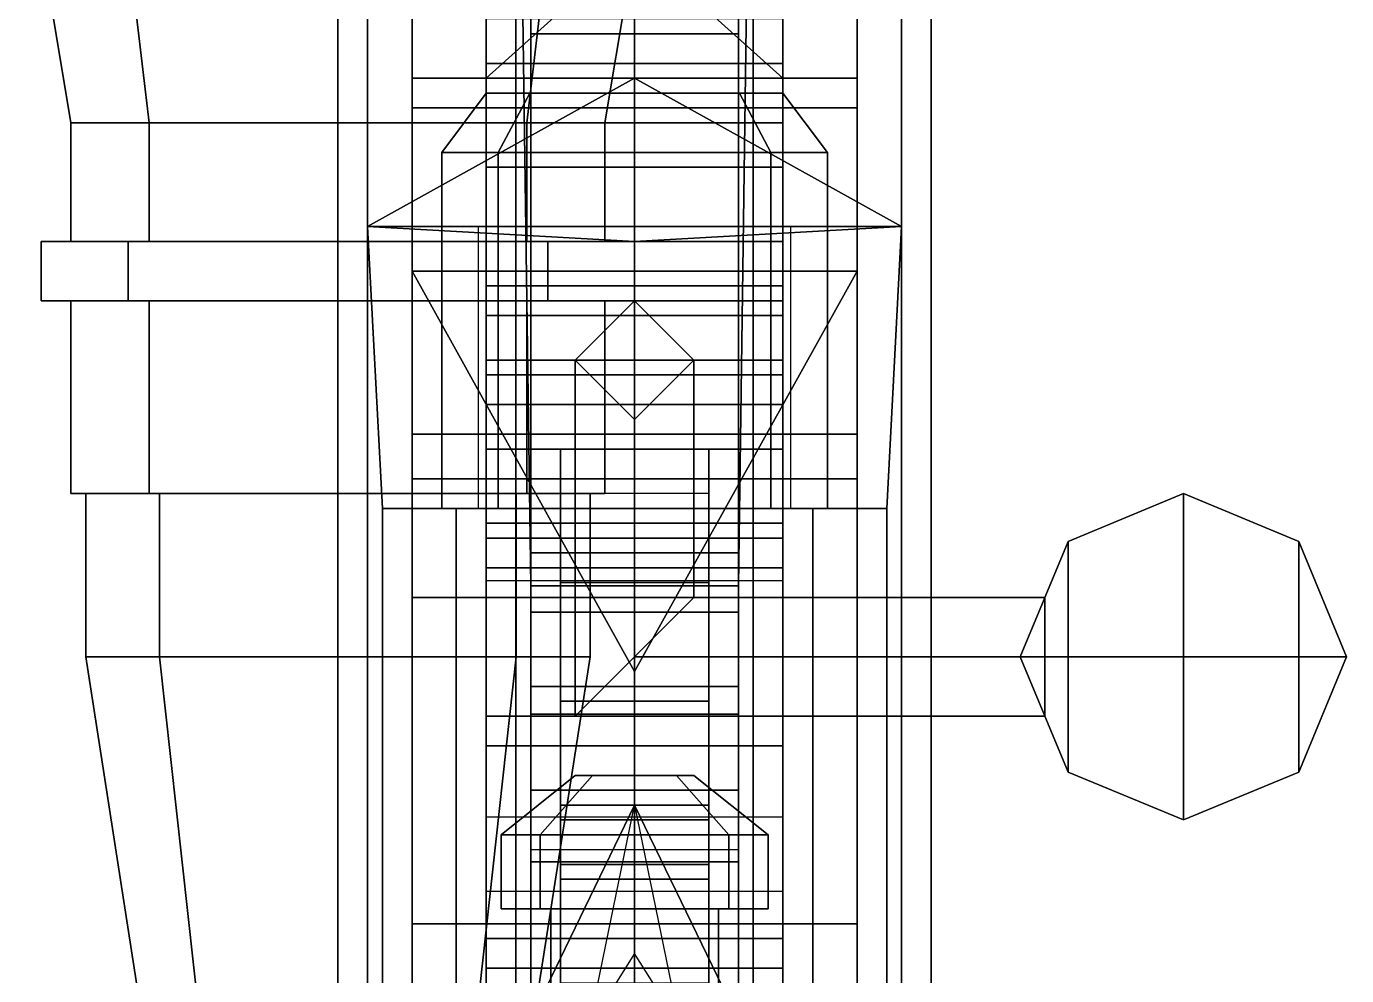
# Model space of a CAD drawing. Header units: millimetres. Extents: x -6.9 to 6.9, y -16.4 to 4.
# Drawn here: x -0.41 to 0.48, y -3.385 to -2.745 of the extents above; entities that cross this region are included whole.
import ezdxf

# ---------------------------------------------------------------- set-up
doc = ezdxf.new("R2010")
doc.units = ezdxf.units.MM
for name, color, linetype in [('mas_38', 7, 'Continuous'), ('mg_hotchkiss', 7, 'Continuous'), ('mg_tripod', 7, 'Continuous'), ('mle1924_29', 7, 'Continuous'), ('rifle_lebel', 7, 'Continuous'), ('rifle_mas', 7, 'Continuous'), ('scope', 2, 'Continuous')]:
    doc.layers.add(name, color=color, linetype=linetype)

msp = doc.modelspace()

# ---------------------------------------------------------------- linework, layer by layer
at = {"layer": 'mas_38'}
for points in [[(-0.1, -2.37, -0.01), (-0.1, -2.39, -0.21), (-0.1, -3.75, -0.11), (-0.1, -4.15, 0.12)], [(-0.08, -2.37, -0.01), (-0.1, -2.37, -0.01), (-0.1, -4.15, 0.12), (-0.08, -4.15, 0.12)], [(-0.08, -2.59, 0.05), (-0.08, -2.37, -0.01), (-0.08, -4.15, 0.12)], [(0.08, -2.37, -0.01), (0.08, -2.59, 0.05), (0.08, -4.15, 0.12)], [(0.1, -2.37, -0.01), (0.08, -2.37, -0.01), (0.08, -4.15, 0.12), (0.1, -4.15, 0.12)], [(0.1, -2.39, -0.21), (0.1, -2.37, -0.01), (0.1, -4.15, 0.12), (0.1, -3.75, -0.11)], [(-0.1, -2.39, -0.21), (-0.08, -2.39, -0.21), (-0.08, -3.75, -0.11), (-0.1, -3.75, -0.11)], [(-0.08, -2.39, -0.21), (-0.08, -2.4, -0.39), (-0.08, -3.66, -0.29), (-0.08, -3.75, -0.11)], [(0.08, -2.4, -0.39), (0.08, -2.39, -0.21), (0.08, -3.75, -0.11), (0.08, -3.66, -0.29)], [(0.08, -2.39, -0.21), (0.1, -2.39, -0.21), (0.1, -3.75, -0.11), (0.08, -3.75, -0.11)], [(-0.08, -2.4, -0.39), (-0.07, -2.4, -0.39), (-0.07, -3.12215, -0.33269)], [(-0.08, -3.66, -0.29), (-0.08, -2.4, -0.39), (-0.07, -3.12215, -0.33269), (-0.07, -3.47259, -0.30487)], [(-0.07, -2.4, -0.39), (-0.07, -2.75, -0.46), (-0.07, -3.12215, -0.33269)], [(0.07, -2.4, -0.39), (0.07, -2.75, -0.46), (-0.07, -2.75, -0.46), (-0.07, -2.4, -0.39)], [(0.07, -2.75, -0.46), (0.07, -2.4, -0.39), (0.07, -3.12215, -0.33269)], [(0.07, -2.4, -0.39), (0.08, -2.4, -0.39), (0.07, -3.12215, -0.33269)], [(0.08, -2.4, -0.39), (0.08, -3.66, -0.29), (0.07, -3.47259, -0.30487), (0.07, -3.12215, -0.33269)], [(-0.08, -2.63, 0.08), (-0.08, -2.59, 0.05), (-0.08, -4.15, 0.12)], [(-0.07, -2.75, -0.54), (-0.07, -2.59, -1.14), (-0.07, -3.05, -1.12), (-0.07, -3.1, -0.71)], [(0.07, -2.59, -1.14), (0.07, -3.05, -1.12), (-0.07, -3.05, -1.12), (-0.07, -2.59, -1.14)], [(0.07, -2.75, -0.54), (0.07, -2.59, -1.14), (-0.07, -2.59, -1.14), (-0.07, -2.75, -0.54)], [(0.07, -2.59, -1.14), (0.07, -2.75, -0.54), (0.07, -3.1, -0.71), (0.07, -3.05, -1.12)], [(0.08, -2.59, 0.05), (0.08, -2.63, 0.08), (0.08, -4.15, 0.12)], [(-0.08, -2.63, 0.14), (-0.08, -2.63, 0.08), (-0.08, -4.15, 0.12), (-0.08, -4.26, 0.14)], [(0.08, -4.26, 0.14), (0.08, -2.63, 0.14), (-0.08, -2.63, 0.14), (-0.08, -4.26, 0.14)], [(0.08, -2.63, 0.08), (0.08, -2.63, 0.14), (0.08, -4.26, 0.14), (0.08, -4.15, 0.12)], [(-0.07, -2.75, -0.46), (-0.07, -2.75, -0.54), (-0.07, -3.1, -0.71), (-0.07, -3.13, -0.62)], [(-0.07, -3.12215, -0.33269), (-0.07, -2.75, -0.46), (-0.07, -3.13, -0.62), (-0.07, -3.14, -0.51)], [(0.07, -2.75, -0.46), (0.07, -2.75, -0.54), (-0.07, -2.75, -0.54), (-0.07, -2.75, -0.46)], [(0.07, -2.75, -0.54), (0.07, -2.75, -0.46), (0.07, -3.13, -0.62), (0.07, -3.1, -0.71)], [(0.07, -2.75, -0.46), (0.07, -3.12215, -0.33269), (0.07, -3.14, -0.51), (0.07, -3.13, -0.62)], [(0.07, -3.05, -1.12), (0.07, -3.1, -0.71), (-0.07, -3.1, -0.71), (-0.07, -3.05, -1.12)], [(0.07, -3.1, -0.71), (0.07, -3.13, -0.62), (-0.07, -3.13, -0.62), (-0.07, -3.1, -0.71)], [(0.07, -3.12215, -0.33269), (-0.07, -3.12215, -0.33269), (-0.07, -3.14, -0.51), (0.07, -3.14, -0.51)], [(-0.07, -3.12215, -0.33269), (0.07, -3.12215, -0.33269), (0.07, -3.20884, -0.32581), (-0.07, -3.20884, -0.32581)], [(-0.07, -3.14, -0.51), (-0.07, -3.13, -0.62), (-0.07, -3.21, -0.59)], [(-0.07, -3.21, -0.59), (-0.07, -3.13, -0.62), (-0.07, -3.38, -0.6)], [(0.07, -3.13, -0.62), (0.07, -3.38, -0.6), (-0.07, -3.38, -0.6), (-0.07, -3.13, -0.62)], [(0.07, -3.13, -0.62), (0.07, -3.14, -0.51), (0.07, -3.21, -0.59)], [(0.07, -3.13, -0.62), (0.07, -3.21, -0.59), (0.07, -3.38, -0.6)], [(0.07, -3.14, -0.51), (-0.07, -3.14, -0.51), (-0.07, -3.21, -0.59), (0.07, -3.21, -0.59)], [(-0.07, -3.3084, -0.3179), (-0.07, -3.20884, -0.32581), (-0.07, -3.19, -0.42), (-0.07, -3.26, -0.42)], [(-0.07, -3.26, -0.42), (-0.07, -3.19, -0.42), (-0.07, -3.26, -0.52), (-0.07, -3.3, -0.52)], [(-0.07, -3.20884, -0.32581), (0.07, -3.20884, -0.32581), (0.07, -3.19, -0.42), (-0.07, -3.19, -0.42)], [(-0.07, -3.19, -0.42), (0.07, -3.19, -0.42), (0.07, -3.26, -0.52), (-0.07, -3.26, -0.52)], [(0.07, -3.20884, -0.32581), (0.07, -3.3084, -0.3179), (0.07, -3.26, -0.42), (0.07, -3.19, -0.42)], [(0.07, -3.19, -0.42), (0.07, -3.26, -0.42), (0.07, -3.3, -0.52), (0.07, -3.26, -0.52)], [(-0.07, -3.21, -0.59), (-0.07, -3.38, -0.6), (-0.07, -3.52, -0.57)], [(0.07, -3.21, -0.59), (-0.07, -3.21, -0.59), (-0.07, -3.52, -0.57), (0.07, -3.52, -0.57)], [(0.07, -3.38, -0.6), (0.07, -3.21, -0.59), (0.07, -3.52, -0.57)], [(0.07, -3.3084, -0.3179), (-0.07, -3.3084, -0.3179), (-0.07, -3.26, -0.42), (0.07, -3.26, -0.42)], [(0.07, -3.26, -0.42), (-0.07, -3.26, -0.42), (-0.07, -3.3, -0.52), (0.07, -3.3, -0.52)], [(0.07, -3.47259, -0.30487), (-0.07, -3.47259, -0.30487), (-0.07, -3.3084, -0.3179), (0.07, -3.3084, -0.3179)], [(-0.07, -3.52, -0.57), (-0.07, -3.38, -0.6), (-0.07, -3.55, -0.58)], [(0.07, -3.38, -0.6), (0.07, -3.55, -0.58), (-0.07, -3.55, -0.58), (-0.07, -3.38, -0.6)], [(0.07, -3.38, -0.6), (0.07, -3.52, -0.57), (0.07, -3.55, -0.58)]]:
    msp.add_3dface(points, dxfattribs=at)
at = {"layer": 'mg_hotchkiss'}
for points in [[(-0.1, -2.72, -0.05), (-0.1, -2.81), (-0.1, -2.8, 0.12), (-0.1, -2.66, 0.04)], [(-0.1, -2.84, -0.94), (-0.1, -2.74, -0.88), (-0.1, -2.66, -0.94), (-0.1, -2.77, -1.03)], [(-0.1, -2.66, 0.04), (-0.1, -2.8, 0.12), (0.1, -2.8, 0.12), (0.1, -2.66, 0.04)], [(-0.1, -2.77, -1.03), (-0.1, -2.66, -0.94), (0.1, -2.66, -0.94), (0.1, -2.77, -1.03)], [(0.1, -2.8, 0.12), (0.1, -2.81), (0.1, -2.72, -0.05), (0.1, -2.66, 0.04)], [(0.1, -2.66, -0.94), (0.1, -2.74, -0.88), (0.1, -2.84, -0.94), (0.1, -2.77, -1.03)], [(0.1, -2.72, -0.05), (0.1, -2.81), (-0.1, -2.81), (-0.1, -2.72, -0.05)], [(0.1, -2.84, -0.94), (0.1, -2.74, -0.88), (-0.1, -2.74, -0.88), (-0.1, -2.84, -0.94)], [(-0.1, -2.93, -0.94), (-0.1, -2.84, -0.94), (-0.1, -2.77, -1.03), (-0.1, -2.89, -1.05)], [(-0.1, -2.89, -1.05), (-0.1, -2.77, -1.03), (0.1, -2.77, -1.03), (0.1, -2.89, -1.05)], [(0.1, -2.77, -1.03), (0.1, -2.84, -0.94), (0.1, -2.93, -0.94), (0.1, -2.89, -1.05)], [(-0.1, -2.81), (-0.1, -2.92), (-0.1, -2.94, 0.12), (-0.1, -2.8, 0.12)], [(-0.1, -2.8, 0.12), (-0.1, -2.94, 0.12), (0.1, -2.94, 0.12), (0.1, -2.8, 0.12)], [(0.1, -2.94, 0.12), (0.1, -2.92), (0.1, -2.81), (0.1, -2.8, 0.12)], [(0.1, -2.81), (0.1, -2.92), (-0.1, -2.92), (-0.1, -2.81)], [(0.1, -2.93, -0.94), (0.1, -2.84, -0.94), (-0.1, -2.84, -0.94), (-0.1, -2.93, -0.94)], [(-0.1, -3.07, -0.85), (-0.1, -2.93, -0.94), (-0.1, -2.89, -1.05), (-0.1, -3.05, -1.01)], [(-0.1, -3.05, -1.01), (-0.1, -2.89, -1.05), (0.1, -2.89, -1.05), (0.1, -3.05, -1.01)], [(0.1, -2.89, -1.05), (0.1, -2.93, -0.94), (0.1, -3.07, -0.85), (0.1, -3.05, -1.01)], [(-0.1, -2.92), (-0.1, -3.03, -0.07), (-0.1, -3.08, 0.06), (-0.1, -2.94, 0.12)], [(0.1, -2.92), (0.1, -3.03, -0.07), (-0.1, -3.03, -0.07), (-0.1, -2.92)], [(0.1, -3.08, 0.06), (0.1, -3.03, -0.07), (0.1, -2.92), (0.1, -2.94, 0.12)], [(0.1, -3.07, -0.85), (0.1, -2.93, -0.94), (-0.1, -2.93, -0.94), (-0.1, -3.07, -0.85)], [(-0.1, -2.94, 0.12), (-0.1, -3.08, 0.06), (0.1, -3.08, 0.06), (0.1, -2.94, 0.12)], [(-0.1, -3.03, -0.07), (-0.1, -3.11, -0.22), (-0.1, -3.21, -0.06), (-0.1, -3.08, 0.06)], [(0.1, -3.03, -0.07), (0.1, -3.11, -0.22), (-0.1, -3.11, -0.22), (-0.1, -3.03, -0.07)], [(0.1, -3.21, -0.06), (0.1, -3.11, -0.22), (0.1, -3.03, -0.07), (0.1, -3.08, 0.06)], [(-0.15, -3.35, -0.91), (-0.15, -3.44, -0.91), (-0.15, -3.56, 0.14), (-0.15, -3.05, -0.4)], [(-0.15, -3.05, -0.4), (-0.15, -3.56, 0.14), (0.15, -3.56, 0.14), (0.15, -3.05, -0.4)], [(-0.15, -3.13, -0.7), (-0.15, -3.35, -0.91), (-0.15, -3.05, -0.4), (-0.15, -3.05, -0.52)], [(0.15, -3.05, -0.52), (0.15, -3.13, -0.7), (-0.15, -3.13, -0.7), (-0.15, -3.05, -0.52)], [(-0.15, -3.05, -0.52), (-0.15, -3.05, -0.4), (0.15, -3.05, -0.4), (0.15, -3.05, -0.52)], [(-0.1, -3.13, -0.7), (-0.1, -3.07, -0.85), (-0.1, -3.05, -1.01), (-0.1, -3.27812, -0.84139)], [(-0.1, -3.27812, -0.84139), (-0.1, -3.05, -1.01), (0.1, -3.05, -1.01), (0.1, -3.27812, -0.84139)], [(0.1, -3.05, -1.01), (0.1, -3.07, -0.85), (0.1, -3.13, -0.7), (0.1, -3.27812, -0.84139)], [(0.15, -3.56, 0.14), (0.15, -3.44, -0.91), (0.15, -3.35, -0.91), (0.15, -3.05, -0.4)], [(0.15, -3.05, -0.4), (0.15, -3.35, -0.91), (0.15, -3.13, -0.7), (0.15, -3.05, -0.52)], [(0.1, -3.13, -0.7), (0.1, -3.07, -0.85), (-0.1, -3.07, -0.85), (-0.1, -3.13, -0.7)], [(-0.1, -3.08, 0.06), (-0.1, -3.21, -0.06), (0.1, -3.21, -0.06), (0.1, -3.08, 0.06)], [(-0.1, -3.11, -0.22), (-0.1, -3.11892, -0.32703), (-0.1, -3.32818, -0.10545), (-0.1, -3.21, -0.06)], [(0.1, -3.11, -0.22), (0.1, -3.11892, -0.32703), (-0.1, -3.11892, -0.32703), (-0.1, -3.11, -0.22)], [(0.1, -3.32818, -0.10545), (0.1, -3.11892, -0.32703), (0.1, -3.11, -0.22), (0.1, -3.21, -0.06)], [(0.15, -3.13, -0.7), (0.15, -3.35, -0.91), (-0.15, -3.35, -0.91), (-0.15, -3.13, -0.7)], [(-0.1, -3.21, -0.06), (-0.1, -3.32818, -0.10545), (0.1, -3.32818, -0.10545), (0.1, -3.21, -0.06)], [(0.15, -3.35, -0.91), (0.15, -3.44, -0.91), (-0.15, -3.44, -0.91), (-0.15, -3.35, -0.91)]]:
    msp.add_3dface(points, dxfattribs=at)
at = {"layer": 'mg_tripod'}
for points in [[(0, -0.56964, -6.64711), (-0.2, -0.65204, -6.82959), (-0.2, -7.54, -3.32), (0, -7.4492, -3.1418)], [(0.2, -0.65204, -6.82959), (0, -0.56964, -6.64711), (0, -7.4492, -3.1418), (0.2, -7.54, -3.32)], [(-0.2, -0.65204, -6.82959), (0, -0.73444, -7.01207), (0, -7.6308, -3.4982), (-0.2, -7.54, -3.32)], [(0, -0.73444, -7.01207), (0.2, -0.65204, -6.82959), (0.2, -7.54, -3.32), (0, -7.6308, -3.4982)]]:
    msp.add_3dface(points, dxfattribs=at)
at = {"layer": 'mle1924_29'}
for points in [[(-0.1, -2.63, -0.58), (-0.1, -2.78, 0.01), (-0.1, -2.63, 0.01), (-0.1, -2.45, -0.56)], [(0.1, -2.63, 0.01), (0.1, -2.78, 0.01), (0.1, -2.63, -0.58), (0.1, -2.45, -0.56)], [(-0.1, -2.78, -0.61), (-0.1, -2.78, 0.01), (-0.1, -2.78, 0.01), (-0.1, -2.63, -0.58)], [(-0.1, -2.78, 0.01), (0, -2.78, 0.06), (0, -2.63, 0.06), (-0.1, -2.63, 0.01)], [(0, -2.69, -0.64), (-0.1, -2.78, -0.61), (-0.1, -2.63, -0.58)], [(0, -2.78, 0.06), (0.1, -2.78, 0.01), (0.1, -2.63, 0.01), (0, -2.63, 0.06)], [(0.1, -2.63, -0.58), (0.1, -2.78, -0.61), (0, -2.69, -0.64)], [(0.1, -2.78, 0.01), (0.1, -2.78, 0.01), (0.1, -2.78, -0.61), (0.1, -2.63, -0.58)], [(0.1, -2.78, -0.61), (-0.1, -2.78, -0.61), (0, -2.69, -0.64)], [(-0.15, -5.13, -0.51), (-0.15, -5.29, -0.31), (-0.15, -4.07, 0.29), (-0.15, -2.78, -0.51)], [(-0.15, -2.78, -0.51), (-0.15, -4.07, 0.29), (-0.15, -3.02, 0.21), (-0.15, -2.78, 0.15)], [(-0.15, -2.78, 0.15), (-0.15, -3.02, 0.21), (0.15, -3.02, 0.21), (0.15, -2.78, 0.15)], [(-0.1, -4.28, -0.51), (-0.15, -4.72, -0.51), (-0.15, -2.78, -0.51), (-0.1, -2.78, -0.51)], [(0, -2.78, 0.06), (-0.15, -2.78, 0.15), (0.15, -2.78, 0.15), (0, -2.78, 0.06)], [(-0.1, -2.78, 0.01), (-0.15, -2.78, 0.15), (0, -2.78, 0.06), (-0.1, -2.78, 0.01)], [(-0.1, -2.78, -0.51), (-0.15, -2.78, -0.51), (-0.15, -2.78, 0.15), (-0.1, -2.78, 0.01)], [(-0.1, -4.2, -0.61), (-0.1, -4.28, -0.51), (-0.1, -2.78, -0.51), (-0.1, -2.78, -0.61)], [(-0.1, -4.19, -0.64), (-0.1, -4.2, -0.61), (-0.1, -2.78, -0.61), (-0.1, -2.88, -0.64)], [(0.1, -2.88, -0.64), (-0.1, -2.88, -0.64), (-0.1, -2.78, -0.61), (0.1, -2.78, -0.61)], [(0.1, -2.78, 0.01), (0, -2.78, 0.06), (0.15, -2.78, 0.15), (0.1, -2.78, 0.01)], [(0.1, -2.78, -0.51), (0.1, -4.28, -0.51), (0.1, -4.2, -0.61), (0.1, -2.78, -0.61)], [(0.1, -2.78, -0.61), (0.1, -4.2, -0.61), (0.1, -4.19, -0.64), (0.1, -2.88, -0.64)], [(0.15, -4.72, -0.51), (0.1, -4.28, -0.51), (0.1, -2.78, -0.51), (0.15, -2.78, -0.51)], [(0.15, -2.78, -0.51), (0.1, -2.78, -0.51), (0.1, -2.78, 0.01), (0.15, -2.78, 0.15)], [(0.15, -4.07, 0.29), (0.15, -5.29, -0.31), (0.15, -5.13, -0.51), (0.15, -2.78, -0.51)], [(0.15, -3.02, 0.21), (0.15, -4.07, 0.29), (0.15, -2.78, -0.51), (0.15, -2.78, 0.15)], [(-0.1, -3.36, -0.71), (-0.1, -3.46, -0.64), (-0.1, -2.88, -0.64), (-0.1, -2.97, -0.71)], [(0.1, -2.97, -0.71), (-0.1, -2.97, -0.71), (-0.1, -2.88, -0.64), (0.1, -2.88, -0.64)], [(0.1, -2.88, -0.64), (0.1, -3.46, -0.64), (0.1, -3.36, -0.71), (0.1, -2.97, -0.71)], [(-0.1, -3, -0.82), (-0.1, -3.06, -0.71), (-0.1, -2.97, -0.71), (-0.1, -3, -0.82)], [(0.1, -3, -0.82), (-0.1, -3, -0.82), (-0.1, -2.97, -0.71), (0.1, -2.97, -0.71)], [(0.1, -2.97, -0.71), (0.1, -3.06, -0.71), (0.1, -3, -0.82)], [(-0.1, -2.98, -0.93), (-0.1, -3.36, -0.96), (-0.1, -3.36, -0.82), (-0.1, -3, -0.82)], [(-0.1, -2.98, -1.2), (-0.1, -3.36, -1.34), (-0.1, -3.36, -0.96), (-0.1, -2.98, -0.93)], [(-0.1, -3, -1.41), (-0.1, -3.38, -1.41), (-0.1, -3.36, -1.34), (-0.1, -2.98, -1.2)], [(0.1, -3, -1.41), (-0.1, -3, -1.41), (-0.1, -2.98, -1.2), (0.1, -2.98, -1.2)], [(0.1, -2.98, -1.2), (-0.1, -2.98, -1.2), (-0.1, -2.98, -0.93), (0.1, -2.98, -0.93)], [(0.1, -2.98, -0.93), (-0.1, -2.98, -0.93), (-0.1, -3, -0.82), (0.1, -3, -0.82)], [(0.1, -3.36, -0.82), (0.1, -3.36, -0.96), (0.1, -2.98, -0.93), (0.1, -3, -0.82)], [(0.1, -3.36, -0.96), (0.1, -3.36, -1.34), (0.1, -2.98, -1.2), (0.1, -2.98, -0.93)], [(0.1, -3.36, -1.34), (0.1, -3.38, -1.41), (0.1, -3, -1.41), (0.1, -2.98, -1.2)], [(-0.1, -3, -0.82), (-0.1, -3.36, -0.82), (-0.1, -3.17, -0.71), (-0.1, -3.06, -0.71)], [(-0.1, -3.03, -1.52), (-0.1, -3.38, -1.48), (-0.1, -3.38, -1.41), (-0.1, -3, -1.41)], [(0.1, -3.03, -1.52), (-0.1, -3.03, -1.52), (-0.1, -3, -1.41), (0.1, -3, -1.41)], [(0.1, -3.17, -0.71), (0.1, -3.36, -0.82), (0.1, -3, -0.82), (0.1, -3.06, -0.71)], [(0.1, -3.38, -1.41), (0.1, -3.38, -1.48), (0.1, -3.03, -1.52), (0.1, -3, -1.41)], [(-0.15, -3.02, 0.21), (-0.15, -4.07, 0.29), (0.15, -4.07, 0.29), (0.15, -3.02, 0.21)], [(-0.1, -3.09, -1.56), (-0.1, -3.23, -1.56), (-0.1, -3.38, -1.48), (-0.1, -3.03, -1.52)], [(0.1, -3.09, -1.56), (-0.1, -3.09, -1.56), (-0.1, -3.03, -1.52), (0.1, -3.03, -1.52)], [(0.1, -3.38, -1.48), (0.1, -3.23, -1.56), (0.1, -3.09, -1.56), (0.1, -3.03, -1.52)], [(0.1, -3.23, -1.56), (-0.1, -3.23, -1.56), (-0.1, -3.09, -1.56), (0.1, -3.09, -1.56)], [(-0.1, -3.36, -0.82), (-0.1, -3.36, -0.71), (-0.1, -3.17, -0.71), (-0.1, -3.36, -0.82)], [(0.1, -3.17, -0.71), (0.1, -3.36, -0.71), (0.1, -3.36, -0.82)], [(0.1, -3.38, -1.48), (-0.1, -3.38, -1.48), (-0.1, -3.23, -1.56), (0.1, -3.23, -1.56)], [(-0.1, -3.36, -0.96), (-0.1, -3.44, -0.93), (-0.1, -3.44, -0.91), (-0.1, -3.36, -0.82)], [(0.1, -3.44, -0.93), (-0.1, -3.44, -0.93), (-0.1, -3.36, -0.96), (0.1, -3.36, -0.96)], [(0.1, -3.36, -0.82), (-0.1, -3.36, -0.82), (-0.1, -3.44, -0.91), (0.1, -3.44, -0.91)], [(0.1, -3.36, -0.71), (-0.1, -3.36, -0.71), (-0.1, -3.36, -0.82), (0.1, -3.36, -0.82)], [(0.1, -3.46, -0.64), (-0.1, -3.46, -0.64), (-0.1, -3.36, -0.71), (0.1, -3.36, -0.71)], [(0.1, -3.36, -0.96), (-0.1, -3.36, -0.96), (-0.1, -3.36, -1.34), (0.1, -3.36, -1.34)], [(0.1, -3.36, -1.34), (-0.1, -3.36, -1.34), (-0.1, -3.38, -1.41), (0.1, -3.38, -1.41)], [(0.1, -3.44, -0.91), (0.1, -3.44, -0.93), (0.1, -3.36, -0.96), (0.1, -3.36, -0.82)], [(0.1, -3.38, -1.41), (-0.1, -3.38, -1.41), (-0.1, -3.38, -1.48), (0.1, -3.38, -1.48)]]:
    msp.add_3dface(points, dxfattribs=at)
at = {"layer": 'rifle_lebel'}
for points in [[(-0.15, -2.91, -0.55), (-0.15, -2.39, -0.72), (0, -2.28, -0.87), (0, -2.91, -0.65)], [(0, -2.28, -0.87), (0.15, -2.39, -0.72), (0.15, -2.91, -0.55), (0, -2.91, -0.65)], [(0, -2.8, -0.24), (0, -2.38, -0.4), (-0.15, -2.39, -0.52), (-0.15, -2.8, -0.36)], [(0.15, -2.39, -0.52), (0, -2.38, -0.4), (0, -2.8, -0.24), (0.15, -2.8, -0.36)], [(-0.15, -2.8, -0.36), (-0.15, -2.39, -0.52), (-0.15, -2.39, -0.72), (-0.15, -2.91, -0.55)], [(0.15, -2.39, -0.72), (0.15, -2.39, -0.52), (0.15, -2.8, -0.36), (0.15, -2.91, -0.55)], [(-0.15, -3.58, -0.09), (-0.15, -2.8, -0.36), (-0.15, -2.91, -0.55), (-0.15, -3.71, -0.39)], [(0, -3.27, -0.06), (0, -2.8, -0.24), (-0.15, -2.8, -0.36), (-0.15, -3.58, -0.09)], [(0.15, -2.8, -0.36), (0, -2.8, -0.24), (0, -3.27, -0.06), (0.15, -3.58, -0.09)], [(0.15, -2.91, -0.55), (0.15, -2.8, -0.36), (0.15, -3.58, -0.09), (0.15, -3.71, -0.39)], [(-0.15, -3.71, -0.39), (-0.15, -2.91, -0.55), (0, -3.18, -0.57), (0, -3.48, -0.51)], [(-0.15, -2.91, -0.55), (-0.15, -2.91, -0.55), (0, -2.91, -0.65), (0, -3.18, -0.57)], [(0, -3.18, -0.57), (0.15, -2.91, -0.55), (0.15, -3.71, -0.39), (0, -3.48, -0.51)], [(0, -2.91, -0.65), (0.15, -2.91, -0.55), (0.15, -2.91, -0.55), (0, -3.18, -0.57)], [(-0.06364, -3.29, -0.03364), (-0.09, -3.29, 0.03), (-0.04, -3.25, 0.03), (-0.02828, -3.25, 0.00172)], [(-0.09, -3.29, 0.03), (-0.06364, -3.29, 0.09364), (-0.02828, -3.25, 0.05828), (-0.04, -3.25, 0.03)], [(0, -3.29, -0.06), (-0.06364, -3.29, -0.03364), (-0.02828, -3.25, 0.00172), (0, -3.25, -0.01)], [(-0.06364, -3.29, 0.09364), (0, -3.29, 0.12), (0, -3.25, 0.07), (-0.02828, -3.25, 0.05828)], [(-0.02828, -3.25, 0.00172), (-0.04, -3.25, 0.03), (-0.02828, -3.25, 0.05828), (0, -3.25, -0.01)], [(0, -3.25, -0.01), (-0.02828, -3.25, 0.05828), (0, -3.25, 0.07), (0.02828, -3.25, 0.00172)], [(0.06364, -3.29, -0.03364), (0, -3.29, -0.06), (0, -3.25, -0.01), (0.02828, -3.25, 0.00172)], [(0, -3.29, 0.12), (0.06364, -3.29, 0.09364), (0.02828, -3.25, 0.05828), (0, -3.25, 0.07)], [(0.02828, -3.25, 0.00172), (0, -3.25, 0.07), (0.02828, -3.25, 0.05828), (0.04, -3.25, 0.03)], [(0.09, -3.29, 0.03), (0.06364, -3.29, -0.03364), (0.02828, -3.25, 0.00172), (0.04, -3.25, 0.03)], [(0.06364, -3.29, 0.09364), (0.09, -3.29, 0.03), (0.04, -3.25, 0.03), (0.02828, -3.25, 0.05828)], [(0, -3.27, -0.06), (0, -3.27, -0.06), (-0.15, -3.58, -0.09), (-0.08, -3.66, 0.03)], [(-0.05, -3.38, -0.6), (-0.05, -3.27, -0.62), (-0.05, -3.28, -0.69), (-0.05, -3.38, -0.69)], [(-0.05, -3.28, -0.69), (-0.05, -3.27, -0.62), (0.05, -3.27, -0.62), (0.05, -3.28, -0.69)], [(-0.05, -3.27, -0.62), (-0.05, -3.27, -0.52), (0.05, -3.27, -0.52), (0.05, -3.27, -0.62)], [(-0.05, -3.43, -0.5), (-0.05, -3.27, -0.52), (-0.05, -3.27, -0.62), (-0.05, -3.38, -0.6)], [(0.15, -3.58, -0.09), (0, -3.27, -0.06), (0, -3.27, -0.06), (0.08, -3.66, 0.03)], [(0.05, -3.28, -0.69), (0.05, -3.27, -0.62), (0.05, -3.38, -0.6), (0.05, -3.38, -0.69)], [(0.05, -3.27, -0.62), (0.05, -3.27, -0.52), (0.05, -3.43, -0.5), (0.05, -3.38, -0.6)], [(-0.05, -3.38, -0.69), (-0.05, -3.28, -0.69), (-0.05, -3.39, -0.79), (-0.05, -3.44, -0.76)], [(-0.05, -3.39, -0.79), (-0.05, -3.28, -0.69), (0.05, -3.28, -0.69), (0.05, -3.39, -0.79)], [(0.05, -3.39, -0.79), (0.05, -3.28, -0.69), (0.05, -3.38, -0.69), (0.05, -3.44, -0.76)], [(-0.06364, -3.29, 0.09364), (-0.09, -3.29, 0.03), (-0.09, -3.34, 0.03), (-0.06364, -3.34, 0.09364)], [(-0.09, -3.29, 0.03), (-0.06364, -3.29, -0.03364), (-0.06364, -3.34, -0.03364), (-0.09, -3.34, 0.03)], [(0, -3.29, 0.12), (-0.06364, -3.29, 0.09364), (-0.06364, -3.34, 0.09364), (0, -3.34, 0.12)], [(-0.06364, -3.29, -0.03364), (0, -3.29, -0.06), (0, -3.34, -0.06), (-0.06364, -3.34, -0.03364)], [(0.06364, -3.29, 0.09364), (0, -3.29, 0.12), (0, -3.34, 0.12), (0.06364, -3.34, 0.09364)], [(0, -3.29, -0.06), (0.06364, -3.29, -0.03364), (0.06364, -3.34, -0.03364), (0, -3.34, -0.06)], [(0.09, -3.29, 0.03), (0.06364, -3.29, 0.09364), (0.06364, -3.34, 0.09364), (0.09, -3.34, 0.03)], [(0.06364, -3.29, -0.03364), (0.09, -3.29, 0.03), (0.09, -3.34, 0.03), (0.06364, -3.34, -0.03364)], [(-0.06364, -3.34, 0.09364), (-0.09, -3.34, 0.03), (-0.08, -3.34, 0.03), (-0.05657, -3.34, 0.08657)], [(-0.09, -3.34, 0.03), (-0.06364, -3.34, -0.03364), (-0.05657, -3.34, -0.02657), (-0.08, -3.34, 0.03)], [(-0.05657, -3.34, 0.08657), (-0.08, -3.34, 0.03), (-0.08, -3.66, 0.03), (-0.05657, -3.66, 0.08657)], [(-0.08, -3.34, 0.03), (-0.05657, -3.34, -0.02657), (-0.05657, -3.46, -0.02657), (-0.08, -3.66, 0.03)], [(0, -3.34, 0.12), (-0.06364, -3.34, 0.09364), (-0.05657, -3.34, 0.08657), (0, -3.34, 0.11)], [(-0.06364, -3.34, -0.03364), (0, -3.34, -0.06), (0, -3.34, -0.05), (-0.05657, -3.34, -0.02657)], [(0, -3.34, 0.11), (-0.05657, -3.34, 0.08657), (-0.05657, -3.66, 0.08657), (0, -3.66, 0.11)], [(-0.05657, -3.34, -0.02657), (0, -3.34, -0.05), (0, -3.37, -0.05), (-0.05657, -3.46, -0.02657)], [(0.05657, -3.34, 0.08657), (0, -3.34, 0.11), (0, -3.66, 0.11), (0.05657, -3.66, 0.08657)], [(0, -3.34, -0.05), (0.05657, -3.34, -0.02657), (0.05657, -3.46, -0.02657), (0, -3.37, -0.05)], [(0.06364, -3.34, 0.09364), (0, -3.34, 0.12), (0, -3.34, 0.11), (0.05657, -3.34, 0.08657)], [(0, -3.34, -0.06), (0.06364, -3.34, -0.03364), (0.05657, -3.34, -0.02657), (0, -3.34, -0.05)], [(0.08, -3.34, 0.03), (0.05657, -3.34, 0.08657), (0.05657, -3.66, 0.08657), (0.08, -3.66, 0.03)], [(0.05657, -3.34, -0.02657), (0.08, -3.34, 0.03), (0.08, -3.66, 0.03), (0.05657, -3.46, -0.02657)], [(0.06364, -3.34, -0.03364), (0.09, -3.34, 0.03), (0.08, -3.34, 0.03), (0.05657, -3.34, -0.02657)], [(0.09, -3.34, 0.03), (0.06364, -3.34, 0.09364), (0.05657, -3.34, 0.08657), (0.08, -3.34, 0.03)], [(0.05, -3.44, -0.76), (0.05, -3.38, -0.69), (-0.05, -3.38, -0.69), (-0.05, -3.44, -0.76)], [(0.05, -3.38, -0.69), (0.05, -3.38, -0.6), (-0.05, -3.38, -0.6), (-0.05, -3.38, -0.69)], [(0.05, -3.38, -0.6), (0.05, -3.43, -0.5), (-0.05, -3.43, -0.5), (-0.05, -3.38, -0.6)]]:
    msp.add_3dface(points, dxfattribs=at)
at = {"layer": 'rifle_mas'}
for points in [[(-0.18, -2.88, -0.63), (-0.18, -2.88, -0.14), (-0.18, -2.43, -0.39), (-0.18, -2.68, -0.68)], [(-0.18, -2.88, -0.14), (0, -2.78, -0.16), (0, -2.43, -0.33), (-0.18, -2.43, -0.39)], [(0, -2.78, -0.16), (0.18, -2.88, -0.14), (0.18, -2.43, -0.39), (0, -2.43, -0.33)], [(0.18, -2.88, -0.14), (0.18, -2.88, -0.63), (0.18, -2.68, -0.68), (0.18, -2.43, -0.39)], [(0, -2.89, -0.67), (-0.18, -2.88, -0.63), (-0.18, -2.68, -0.68), (0, -2.7, -0.71)], [(0.18, -2.88, -0.63), (0, -2.89, -0.67), (0, -2.7, -0.71), (0.18, -2.68, -0.68)], [(-0.18, -2.88, -0.14), (0.18, -2.88, -0.14), (0, -2.78, -0.16), (-0.18, -2.88, -0.14)], [(-0.09192, -2.83, -0.11192), (-0.13, -2.83, -0.02), (-0.1, -2.79, -0.02), (-0.07071, -2.79, -0.09071)], [(-0.13, -2.83, -0.02), (-0.09192, -2.83, 0.07192), (-0.07071, -2.79, 0.05071), (-0.1, -2.79, -0.02)], [(-0.07071, -2.79, -0.09071), (-0.1, -2.79, -0.02), (-0.07071, -2.79, 0.05071), (0, -2.79, -0.12)], [(0, -2.83, -0.15), (-0.09192, -2.83, -0.11192), (-0.07071, -2.79, -0.09071), (0, -2.79, -0.12)], [(-0.09192, -2.83, 0.07192), (0, -2.83, 0.11), (0, -2.79, 0.08), (-0.07071, -2.79, 0.05071)], [(0, -2.79, -0.12), (-0.07071, -2.79, 0.05071), (0, -2.79, 0.08), (0.07071, -2.79, -0.09071)], [(0.09192, -2.83, -0.11192), (0, -2.83, -0.15), (0, -2.79, -0.12), (0.07071, -2.79, -0.09071)], [(0, -2.83, 0.11), (0.09192, -2.83, 0.07192), (0.07071, -2.79, 0.05071), (0, -2.79, 0.08)], [(0.07071, -2.79, -0.09071), (0, -2.79, 0.08), (0.07071, -2.79, 0.05071), (0.1, -2.79, -0.02)], [(0.13, -2.83, -0.02), (0.09192, -2.83, -0.11192), (0.07071, -2.79, -0.09071), (0.1, -2.79, -0.02)], [(0.09192, -2.83, 0.07192), (0.13, -2.83, -0.02), (0.1, -2.79, -0.02), (0.07071, -2.79, 0.05071)], [(-0.09192, -2.83, 0.07192), (-0.13, -2.83, -0.02), (-0.13, -3.07, -0.02), (-0.09192, -3.07, 0.07192)], [(-0.13, -2.83, -0.02), (-0.09192, -2.83, -0.11192), (-0.09192, -3.07, -0.11192), (-0.13, -3.07, -0.02)], [(0, -2.83, 0.11), (-0.09192, -2.83, 0.07192), (-0.09192, -3.07, 0.07192), (0, -3.07, 0.11)], [(-0.09192, -2.83, -0.11192), (0, -2.83, -0.15), (0, -3.07, -0.15), (-0.09192, -3.07, -0.11192)], [(0.09192, -2.83, 0.07192), (0, -2.83, 0.11), (0, -3.07, 0.11), (0.09192, -3.07, 0.07192)], [(0, -2.83, -0.15), (0.09192, -2.83, -0.11192), (0.09192, -3.07, -0.11192), (0, -3.07, -0.15)], [(0.13, -2.83, -0.02), (0.09192, -2.83, 0.07192), (0.09192, -3.07, 0.07192), (0.13, -3.07, -0.02)], [(0.09192, -2.83, -0.11192), (0.13, -2.83, -0.02), (0.13, -3.07, -0.02), (0.09192, -3.07, -0.11192)], [(-0.18, -3.5, -0.14), (-0.18, -3.6, -0.08), (-0.18, -2.88, -0.08), (-0.18, -2.88, -0.14)], [(-0.17, -3.07, -0.08), (-0.18, -2.88, -0.08), (-0.18, -4.76, -0.08), (-0.17, -4.76, -0.08)], [(-0.10515, -3.07, -0.08), (-0.10515, -2.88, -0.08), (-0.18, -2.88, -0.08), (-0.17, -3.07, -0.08)], [(-0.10515, -2.88, -0.08), (-0.09192, -2.88, -0.11192), (-0.18, -2.88, -0.14), (-0.18, -2.88, -0.08)], [(-0.09192, -2.88, -0.11192), (-0.02414, -2.88, -0.14), (-0.18, -2.88, -0.14)], [(-0.18, -3.4, -0.56), (-0.18, -3.5, -0.14), (-0.18, -2.88, -0.14), (-0.18, -2.88, -0.63)], [(0, -3.4, -0.59), (-0.18, -3.4, -0.56), (-0.18, -2.88, -0.63), (0, -2.89, -0.67)], [(0.18, -3.4, -0.56), (0, -3.4, -0.59), (0, -2.89, -0.67), (0.18, -2.88, -0.63)], [(0.09192, -2.88, -0.11192), (0.18, -2.88, -0.14), (0.02414, -2.88, -0.14)], [(0.18, -2.88, -0.08), (0.18, -2.88, -0.14), (0.09192, -2.88, -0.11192), (0.10515, -2.88, -0.08)], [(0.17, -3.07, -0.08), (0.18, -2.88, -0.08), (0.10515, -2.88, -0.08), (0.10515, -3.07, -0.08)], [(0.18, -2.88, -0.08), (0.17, -3.07, -0.08), (0.17, -4.76, -0.08), (0.18, -4.76, -0.08)], [(0.18, -3.6, -0.08), (0.18, -3.5, -0.14), (0.18, -2.88, -0.14), (0.18, -2.88, -0.08)], [(0.18, -3.5, -0.14), (0.18, -3.4, -0.56), (0.18, -2.88, -0.63), (0.18, -2.88, -0.14)], [(-0.04, -3.21, 0.27), (0, -3.17, 0.31), (0, -2.93, 0.31), (-0.04, -2.97, 0.27)], [(0, -2.93, 0.11), (-0.04, -2.97, 0.08), (-0.04, -2.97, 0.27), (0, -2.93, 0.31)], [(0, -3.17, 0.31), (0.04, -3.13, 0.27), (0.04, -2.97, 0.27), (0, -2.93, 0.31)], [(0.04, -2.97, 0.08), (0, -2.93, 0.11), (0, -2.93, 0.31), (0.04, -2.97, 0.27)], [(0, -3.17, 0.23), (-0.04, -3.21, 0.27), (-0.04, -2.97, 0.27), (0, -3.01, 0.23)], [(-0.04, -2.97, 0.08), (0, -3.01, 0.11), (0, -3.01, 0.23), (-0.04, -2.97, 0.27)], [(0.04, -3.13, 0.27), (0, -3.17, 0.23), (0, -3.01, 0.23), (0.04, -2.97, 0.27)], [(0, -3.01, 0.11), (0.04, -2.97, 0.08), (0.04, -2.97, 0.27), (0, -3.01, 0.23)], [(-0.05, -3.06, -0.62), (-0.05, -3.03, -0.62), (-0.05, -3.08, -0.69), (-0.05, -3.11, -0.69)], [(-0.05, -3.08, -0.69), (-0.05, -3.03, -0.62), (0.05, -3.03, -0.62), (0.05, -3.08, -0.69)], [(0.05, -3.08, -0.69), (0.05, -3.03, -0.62), (0.05, -3.06, -0.62), (0.05, -3.11, -0.69)], [(0.05, -3.11, -0.69), (0.05, -3.06, -0.62), (-0.05, -3.06, -0.62), (-0.05, -3.11, -0.69)], [(0.29222, -3.09222, 0.27), (0.37, -3.06, 0.27), (0.37, -3.17, 0.16), (0.29222, -3.17, 0.19222)], [(0.29222, -3.17, 0.34778), (0.37, -3.17, 0.38), (0.37, -3.06, 0.27), (0.29222, -3.09222, 0.27)], [(0.37, -3.06, 0.27), (0.44778, -3.09222, 0.27), (0.44778, -3.17, 0.19222), (0.37, -3.17, 0.16)], [(0.37, -3.17, 0.38), (0.44778, -3.17, 0.34778), (0.44778, -3.09222, 0.27), (0.37, -3.06, 0.27)], [(-0.12021, -3.07, 0.09021), (-0.17, -3.07, -0.02), (-0.17, -3.73, -0.02), (-0.12021, -3.73, 0.09021)], [(-0.17, -3.07, -0.02), (-0.17, -3.07, -0.08), (-0.17, -4.76, -0.08), (-0.17, -4.78, -0.02)], [(-0.09192, -3.07, 0.07192), (-0.13, -3.07, -0.02), (-0.17, -3.07, -0.02), (-0.12021, -3.07, 0.09021)], [(-0.13, -3.07, -0.02), (-0.10515, -3.07, -0.08), (-0.17, -3.07, -0.08), (-0.17, -3.07, -0.02)], [(-0.1, -3.07, 0.09858), (-0.12021, -3.07, 0.09021), (-0.12021, -3.73, 0.09021), (-0.1, -3.65, 0.09858)], [(0, -3.07, 0.11), (-0.09192, -3.07, 0.07192), (-0.12021, -3.07, 0.09021), (0, -3.07, 0.14)], [(0.1, -3.07, 0.21), (-0.1, -3.07, 0.21), (-0.1, -3.65, 0.21), (0.1, -3.65, 0.21)], [(-0.1, -3.07, 0.21), (-0.1, -3.07, 0.09858), (-0.1, -3.65, 0.09858), (-0.1, -3.65, 0.21)], [(0, -3.07, 0.14), (-0.1, -3.07, 0.09858), (-0.1, -3.07, 0.21), (0.1, -3.07, 0.21)], [(0.09192, -3.07, 0.07192), (0, -3.07, 0.11), (0, -3.07, 0.14), (0.12021, -3.07, 0.09021)], [(0.1, -3.07, 0.09858), (0, -3.07, 0.14), (0, -3.07, 0.14), (0.1, -3.07, 0.21)], [(0.13, -3.07, -0.02), (0.09192, -3.07, 0.07192), (0.12021, -3.07, 0.09021), (0.17, -3.07, -0.02)], [(0.12021, -3.07, 0.09021), (0.1, -3.07, 0.09858), (0.1, -3.65, 0.09858), (0.12021, -3.73, 0.09021)], [(0.1, -3.07, 0.09858), (0.1, -3.07, 0.21), (0.1, -3.65, 0.21), (0.1, -3.65, 0.09858)], [(0.17, -3.07, -0.02), (0.17, -3.07, -0.08), (0.10515, -3.07, -0.08), (0.13, -3.07, -0.02)], [(0.17, -3.07, -0.02), (0.12021, -3.07, 0.09021), (0.12021, -3.73, 0.09021), (0.17, -3.73, -0.02)], [(0.17, -3.07, -0.08), (0.17, -3.07, -0.02), (0.17, -4.78, -0.02), (0.17, -4.76, -0.08)], [(-0.05, -3.09, -0.72), (-0.05, -3.08, -0.69), (0.05, -3.08, -0.69), (0.05, -3.09, -0.72)], [(-0.05, -3.11, -0.69), (-0.05, -3.08, -0.69), (-0.05, -3.09, -0.72), (-0.05, -3.12, -0.72)], [(0.05, -3.09, -0.72), (0.05, -3.08, -0.69), (0.05, -3.11, -0.69), (0.05, -3.12, -0.72)], [(-0.05, -3.12, -0.72), (-0.05, -3.09, -0.72), (-0.05, -3.11, -0.8), (-0.05, -3.14, -0.8)], [(-0.05, -3.11, -0.8), (-0.05, -3.09, -0.72), (0.05, -3.09, -0.72), (0.05, -3.11, -0.8)], [(0.05, -3.11, -0.8), (0.05, -3.09, -0.72), (0.05, -3.12, -0.72), (0.05, -3.14, -0.8)], [(0.26, -3.17, 0.27), (0.29222, -3.09222, 0.27), (0.29222, -3.17, 0.19222), (0.26, -3.17, 0.27)], [(0.26, -3.17, 0.27), (0.29222, -3.17, 0.34778), (0.29222, -3.09222, 0.27), (0.26, -3.17, 0.27)], [(0.44778, -3.09222, 0.27), (0.48, -3.17, 0.27), (0.48, -3.17, 0.27), (0.44778, -3.17, 0.19222)], [(0.44778, -3.17, 0.34778), (0.48, -3.17, 0.27), (0.48, -3.17, 0.27), (0.44778, -3.09222, 0.27)], [(-0.05, -3.14, -0.8), (-0.05, -3.11, -0.8), (-0.05, -3.2, -0.86), (-0.05, -3.2, -0.84)], [(-0.05, -3.2, -0.86), (-0.05, -3.11, -0.8), (0.05, -3.11, -0.8), (0.05, -3.2, -0.86)], [(0.05, -3.12, -0.72), (0.05, -3.11, -0.69), (-0.05, -3.11, -0.69), (-0.05, -3.12, -0.72)], [(0.05, -3.2, -0.86), (0.05, -3.11, -0.8), (0.05, -3.14, -0.8), (0.05, -3.2, -0.84)], [(0.05, -3.14, -0.8), (0.05, -3.12, -0.72), (-0.05, -3.12, -0.72), (-0.05, -3.14, -0.8)], [(0.27657, -3.17, 0.31), (0.27657, -3.13, 0.27), (0.04, -3.13, 0.27), (0, -3.17, 0.31)], [(0.27657, -3.13, 0.27), (0.27657, -3.17, 0.23), (0, -3.17, 0.23), (0.04, -3.13, 0.27)], [(0.05, -3.2, -0.84), (0.05, -3.14, -0.8), (-0.05, -3.14, -0.8), (-0.05, -3.2, -0.84)], [(0.27657, -3.21, 0.27), (0.27657, -3.17, 0.31), (0, -3.17, 0.31), (-0.04, -3.21, 0.27)], [(0.27657, -3.17, 0.23), (0.27657, -3.21, 0.27), (-0.04, -3.21, 0.27), (0, -3.17, 0.23)], [(0.26, -3.17, 0.27), (0.29222, -3.17, 0.19222), (0.29222, -3.24778, 0.27), (0.26, -3.17, 0.27)], [(0.26, -3.17, 0.27), (0.29222, -3.24778, 0.27), (0.29222, -3.17, 0.34778), (0.26, -3.17, 0.27)], [(0.29222, -3.17, 0.19222), (0.37, -3.17, 0.16), (0.37, -3.28, 0.27), (0.29222, -3.24778, 0.27)], [(0.29222, -3.24778, 0.27), (0.37, -3.28, 0.27), (0.37, -3.17, 0.38), (0.29222, -3.17, 0.34778)], [(0.37, -3.17, 0.16), (0.44778, -3.17, 0.19222), (0.44778, -3.24778, 0.27), (0.37, -3.28, 0.27)], [(0.37, -3.28, 0.27), (0.44778, -3.24778, 0.27), (0.44778, -3.17, 0.34778), (0.37, -3.17, 0.38)], [(0.44778, -3.17, 0.19222), (0.48, -3.17, 0.27), (0.48, -3.17, 0.27), (0.44778, -3.24778, 0.27)], [(0.44778, -3.24778, 0.27), (0.48, -3.17, 0.27), (0.48, -3.17, 0.27), (0.44778, -3.17, 0.34778)], [(-0.05, -3.2, -0.84), (-0.05, -3.2, -0.86), (-0.05, -3.46, -0.86), (-0.05, -3.44, -0.84)], [(0.05, -3.44, -0.84), (0.05, -3.2, -0.84), (-0.05, -3.2, -0.84), (-0.05, -3.44, -0.84)], [(-0.05, -3.46, -0.86), (-0.05, -3.2, -0.86), (0.05, -3.2, -0.86), (0.05, -3.46, -0.86)], [(0.05, -3.46, -0.86), (0.05, -3.2, -0.86), (0.05, -3.2, -0.84), (0.05, -3.44, -0.84)], [(-0.05, -3.31, -0.81), (-0.05, -3.28, -0.74), (0.05, -3.28, -0.74), (0.05, -3.31, -0.81)], [(-0.05, -3.32, -0.74), (-0.05, -3.28, -0.74), (-0.05, -3.31, -0.81), (-0.05, -3.34, -0.79)], [(-0.05, -3.32, -0.68), (-0.05, -3.28, -0.67), (-0.05, -3.28, -0.74), (-0.05, -3.32, -0.74)], [(-0.05, -3.28, -0.74), (-0.05, -3.28, -0.67), (0.05, -3.28, -0.67), (0.05, -3.28, -0.74)], [(-0.05, -3.28, -0.67), (-0.05, -3.32, -0.57), (0.05, -3.32, -0.57), (0.05, -3.28, -0.67)], [(-0.05, -3.38, -0.57), (-0.05, -3.32, -0.57), (-0.05, -3.28, -0.67), (-0.05, -3.32, -0.68)], [(0.05, -3.31, -0.81), (0.05, -3.28, -0.74), (0.05, -3.32, -0.74), (0.05, -3.34, -0.79)], [(0.05, -3.28, -0.74), (0.05, -3.28, -0.67), (0.05, -3.32, -0.68), (0.05, -3.32, -0.74)], [(0.05, -3.28, -0.67), (0.05, -3.32, -0.57), (0.05, -3.38, -0.57), (0.05, -3.32, -0.68)], [(-0.05, -3.34, -0.79), (-0.05, -3.31, -0.81), (-0.05, -3.36, -0.83), (-0.05, -3.36, -0.82)], [(-0.05, -3.36, -0.83), (-0.05, -3.31, -0.81), (0.05, -3.31, -0.81), (0.05, -3.36, -0.83)], [(0.05, -3.36, -0.83), (0.05, -3.31, -0.81), (0.05, -3.34, -0.79), (0.05, -3.36, -0.82)], [(0.05, -3.34, -0.79), (0.05, -3.32, -0.74), (-0.05, -3.32, -0.74), (-0.05, -3.34, -0.79)], [(0.05, -3.32, -0.74), (0.05, -3.32, -0.68), (-0.05, -3.32, -0.68), (-0.05, -3.32, -0.74)], [(0.05, -3.32, -0.68), (0.05, -3.38, -0.57), (-0.05, -3.38, -0.57), (-0.05, -3.32, -0.68)], [(0.05, -3.36, -0.82), (0.05, -3.34, -0.79), (-0.05, -3.34, -0.79), (-0.05, -3.36, -0.82)], [(-0.05, -3.36, -0.82), (-0.05, -3.36, -0.83), (0.05, -3.36, -0.83), (0.05, -3.36, -0.82)]]:
    msp.add_3dface(points, dxfattribs=at)
at = {"layer": 'scope'}
for points in [[(-0.38, -2.81, 0.35), (-0.32728, -2.81, 0.47728), (-0.34849, -2.63, 0.49849), (-0.41, -2.63, 0.35)], [(-0.32728, -2.81, 0.22272), (-0.38, -2.81, 0.35), (-0.41, -2.63, 0.35), (-0.34849, -2.63, 0.20151)], [(-0.32728, -2.81, 0.47728), (-0.2, -2.81, 0.53), (-0.2, -2.63, 0.56), (-0.34849, -2.63, 0.49849)], [(-0.2, -2.81, 0.17), (-0.32728, -2.81, 0.22272), (-0.34849, -2.63, 0.20151), (-0.2, -2.63, 0.14)], [(-0.2, -2.81, 0.53), (-0.07272, -2.81, 0.47728), (-0.05151, -2.63, 0.49849), (-0.2, -2.63, 0.56)], [(-0.07272, -2.81, 0.22272), (-0.2, -2.81, 0.17), (-0.2, -2.63, 0.14), (-0.05151, -2.63, 0.20151)], [(-0.07272, -2.81, 0.47728), (-0.02, -2.81, 0.35), (0.01, -2.63, 0.35), (-0.05151, -2.63, 0.49849)], [(-0.02, -2.81, 0.35), (-0.07272, -2.81, 0.22272), (-0.05151, -2.63, 0.20151), (0.01, -2.63, 0.35)], [(-0.38, -2.89, 0.35), (-0.32728, -2.89, 0.47728), (-0.32728, -2.81, 0.47728), (-0.38, -2.81, 0.35)], [(-0.32728, -2.89, 0.22272), (-0.38, -2.89, 0.35), (-0.38, -2.81, 0.35), (-0.32728, -2.81, 0.22272)], [(-0.32728, -2.89, 0.47728), (-0.2, -2.89, 0.53), (-0.2, -2.81, 0.53), (-0.32728, -2.81, 0.47728)], [(-0.2, -2.89, 0.17), (-0.32728, -2.89, 0.22272), (-0.32728, -2.81, 0.22272), (-0.2, -2.81, 0.17)], [(-0.2, -2.89, 0.53), (-0.07272, -2.89, 0.47728), (-0.07272, -2.81, 0.47728), (-0.2, -2.81, 0.53)], [(-0.07272, -2.89, 0.22272), (-0.2, -2.89, 0.17), (-0.2, -2.81, 0.17), (-0.07272, -2.81, 0.22272)], [(-0.07272, -2.89, 0.47728), (-0.02, -2.89, 0.35), (-0.02, -2.81, 0.35), (-0.07272, -2.81, 0.47728)], [(-0.02, -2.89, 0.35), (-0.07272, -2.89, 0.22272), (-0.07272, -2.81, 0.22272), (-0.02, -2.81, 0.35)], [(-0.4, -2.93, 0.35), (-0.34142, -2.93, 0.49142), (-0.34142, -2.89, 0.49142), (-0.4, -2.89, 0.35)], [(-0.34142, -2.93, 0.20858), (-0.4, -2.93, 0.35), (-0.4, -2.89, 0.35), (-0.34142, -2.89, 0.20858)], [(-0.38, -2.89, 0.35), (-0.32728, -2.89, 0.22272), (-0.34142, -2.89, 0.20858), (-0.4, -2.89, 0.35)], [(-0.32728, -2.89, 0.47728), (-0.38, -2.89, 0.35), (-0.4, -2.89, 0.35), (-0.34142, -2.89, 0.49142)], [(-0.34142, -2.93, 0.49142), (-0.2, -2.93, 0.55), (-0.2, -2.89, 0.55), (-0.34142, -2.89, 0.49142)], [(-0.2, -2.93, 0.15), (-0.34142, -2.93, 0.20858), (-0.34142, -2.89, 0.20858), (-0.2, -2.89, 0.15)], [(-0.32728, -2.89, 0.22272), (-0.2, -2.89, 0.17), (-0.2, -2.89, 0.15), (-0.34142, -2.89, 0.20858)], [(-0.2, -2.89, 0.53), (-0.32728, -2.89, 0.47728), (-0.34142, -2.89, 0.49142), (-0.2, -2.89, 0.55)], [(-0.2, -2.93, 0.55), (-0.05858, -2.93, 0.49142), (-0.05858, -2.89, 0.49142), (-0.2, -2.89, 0.55)], [(-0.05858, -2.93, 0.20858), (-0.2, -2.93, 0.15), (-0.2, -2.89, 0.15), (-0.05858, -2.89, 0.20858)], [(-0.07272, -2.89, 0.47728), (-0.2, -2.89, 0.53), (-0.2, -2.89, 0.55), (-0.05858, -2.89, 0.49142)], [(-0.2, -2.89, 0.17), (-0.07272, -2.89, 0.22272), (-0.05858, -2.89, 0.20858), (-0.2, -2.89, 0.15)], [(-0.02, -2.89, 0.35), (-0.07272, -2.89, 0.47728), (-0.05858, -2.89, 0.49142), (0, -2.89, 0.35)], [(-0.07272, -2.89, 0.22272), (-0.02, -2.89, 0.35), (0, -2.89, 0.35), (-0.05858, -2.89, 0.20858)], [(-0.05858, -2.93, 0.49142), (0, -2.93, 0.35), (0, -2.89, 0.35), (-0.05858, -2.89, 0.49142)], [(0, -2.93, 0.35), (-0.05858, -2.93, 0.20858), (-0.05858, -2.89, 0.20858), (0, -2.89, 0.35)], [(-0.32728, -2.93, 0.22272), (-0.38, -2.93, 0.35), (-0.4, -2.93, 0.35), (-0.34142, -2.93, 0.20858)], [(-0.38, -2.93, 0.35), (-0.32728, -2.93, 0.47728), (-0.34142, -2.93, 0.49142), (-0.4, -2.93, 0.35)], [(-0.38, -3.06, 0.35), (-0.32728, -3.06, 0.47728), (-0.32728, -2.93, 0.47728), (-0.38, -2.93, 0.35)], [(-0.32728, -3.06, 0.22272), (-0.38, -3.06, 0.35), (-0.38, -2.93, 0.35), (-0.32728, -2.93, 0.22272)], [(-0.2, -2.93, 0.17), (-0.32728, -2.93, 0.22272), (-0.34142, -2.93, 0.20858), (-0.2, -2.93, 0.15)], [(-0.32728, -2.93, 0.47728), (-0.2, -2.93, 0.53), (-0.2, -2.93, 0.55), (-0.34142, -2.93, 0.49142)], [(-0.32728, -3.06, 0.47728), (-0.2, -3.06, 0.53), (-0.2, -2.93, 0.53), (-0.32728, -2.93, 0.47728)], [(-0.2, -3.06, 0.17), (-0.32728, -3.06, 0.22272), (-0.32728, -2.93, 0.22272), (-0.2, -2.93, 0.17)], [(-0.2, -3.06, 0.53), (-0.07272, -3.06, 0.47728), (-0.07272, -2.93, 0.47728), (-0.2, -2.93, 0.53)], [(-0.07272, -3.06, 0.22272), (-0.2, -3.06, 0.17), (-0.2, -2.93, 0.17), (-0.07272, -2.93, 0.22272)], [(-0.2, -2.93, 0.53), (-0.07272, -2.93, 0.47728), (-0.05858, -2.93, 0.49142), (-0.2, -2.93, 0.55)], [(-0.07272, -2.93, 0.22272), (-0.2, -2.93, 0.17), (-0.2, -2.93, 0.15), (-0.05858, -2.93, 0.20858)], [(-0.07272, -3.06, 0.47728), (-0.02, -3.06, 0.35), (-0.02, -2.93, 0.35), (-0.07272, -2.93, 0.47728)], [(-0.02, -3.06, 0.35), (-0.07272, -3.06, 0.22272), (-0.07272, -2.93, 0.22272), (-0.02, -2.93, 0.35)], [(-0.07272, -2.93, 0.47728), (-0.02, -2.93, 0.35), (0, -2.93, 0.35), (-0.05858, -2.93, 0.49142)], [(-0.02, -2.93, 0.35), (-0.07272, -2.93, 0.22272), (-0.05858, -2.93, 0.20858), (0, -2.93, 0.35)], [(-0.32021, -3.06, 0.22979), (-0.37, -3.06, 0.35), (-0.38, -3.06, 0.35), (-0.32728, -3.06, 0.22272)], [(-0.37, -3.06, 0.35), (-0.32021, -3.06, 0.47021), (-0.32728, -3.06, 0.47728), (-0.38, -3.06, 0.35)], [(-0.37, -3.17, 0.35), (-0.32021, -3.17, 0.47021), (-0.32021, -3.06, 0.47021), (-0.37, -3.06, 0.35)], [(-0.32021, -3.17, 0.22979), (-0.37, -3.17, 0.35), (-0.37, -3.06, 0.35), (-0.32021, -3.06, 0.22979)], [(-0.2, -3.06, 0.18), (-0.32021, -3.06, 0.22979), (-0.32728, -3.06, 0.22272), (-0.2, -3.06, 0.17)], [(-0.32021, -3.06, 0.47021), (-0.2, -3.06, 0.52), (-0.2, -3.06, 0.53), (-0.32728, -3.06, 0.47728)], [(-0.32021, -3.17, 0.47021), (-0.2, -3.17, 0.52), (-0.2, -3.06, 0.52), (-0.32021, -3.06, 0.47021)], [(-0.2, -3.17, 0.18), (-0.32021, -3.17, 0.22979), (-0.32021, -3.06, 0.22979), (-0.2, -3.06, 0.18)], [(-0.2, -3.17, 0.52), (-0.07979, -3.17, 0.47021), (-0.07979, -3.06, 0.47021), (-0.2, -3.06, 0.52)], [(-0.07979, -3.17, 0.22979), (-0.2, -3.17, 0.18), (-0.2, -3.06, 0.18), (-0.07979, -3.06, 0.22979)], [(-0.2, -3.06, 0.52), (-0.07979, -3.06, 0.47021), (-0.07272, -3.06, 0.47728), (-0.2, -3.06, 0.53)], [(-0.07979, -3.06, 0.22979), (-0.2, -3.06, 0.18), (-0.2, -3.06, 0.17), (-0.07272, -3.06, 0.22272)], [(-0.07979, -3.17, 0.47021), (-0.03, -3.17, 0.35), (-0.03, -3.06, 0.35), (-0.07979, -3.06, 0.47021)], [(-0.03, -3.17, 0.35), (-0.07979, -3.17, 0.22979), (-0.07979, -3.06, 0.22979), (-0.03, -3.06, 0.35)], [(-0.07979, -3.06, 0.47021), (-0.03, -3.06, 0.35), (-0.02, -3.06, 0.35), (-0.07272, -3.06, 0.47728)], [(-0.03, -3.06, 0.35), (-0.07979, -3.06, 0.22979), (-0.07272, -3.06, 0.22272), (-0.02, -3.06, 0.35)], [(-0.37, -3.17, 0.35), (-0.32021, -3.17, 0.22979), (-0.27071, -3.62, 0.27929), (-0.3, -3.62, 0.35)], [(-0.32021, -3.17, 0.47021), (-0.37, -3.17, 0.35), (-0.3, -3.62, 0.35), (-0.27071, -3.62, 0.42071)], [(-0.32021, -3.17, 0.22979), (-0.2, -3.17, 0.18), (-0.2, -3.62, 0.25), (-0.27071, -3.62, 0.27929)], [(-0.2, -3.17, 0.52), (-0.32021, -3.17, 0.47021), (-0.27071, -3.62, 0.42071), (-0.2, -3.62, 0.45)], [(-0.2, -3.17, 0.18), (-0.07979, -3.17, 0.22979), (-0.12929, -3.62, 0.27929), (-0.2, -3.62, 0.25)], [(-0.07979, -3.17, 0.47021), (-0.2, -3.17, 0.52), (-0.2, -3.62, 0.45), (-0.12929, -3.62, 0.42071)], [(-0.07979, -3.17, 0.22979), (-0.03, -3.17, 0.35), (-0.1, -3.62, 0.35), (-0.12929, -3.62, 0.27929)], [(-0.03, -3.17, 0.35), (-0.07979, -3.17, 0.47021), (-0.12929, -3.62, 0.42071), (-0.1, -3.62, 0.35)]]:
    msp.add_3dface(points, dxfattribs=at)

doc.saveas('drawing.dxf')
